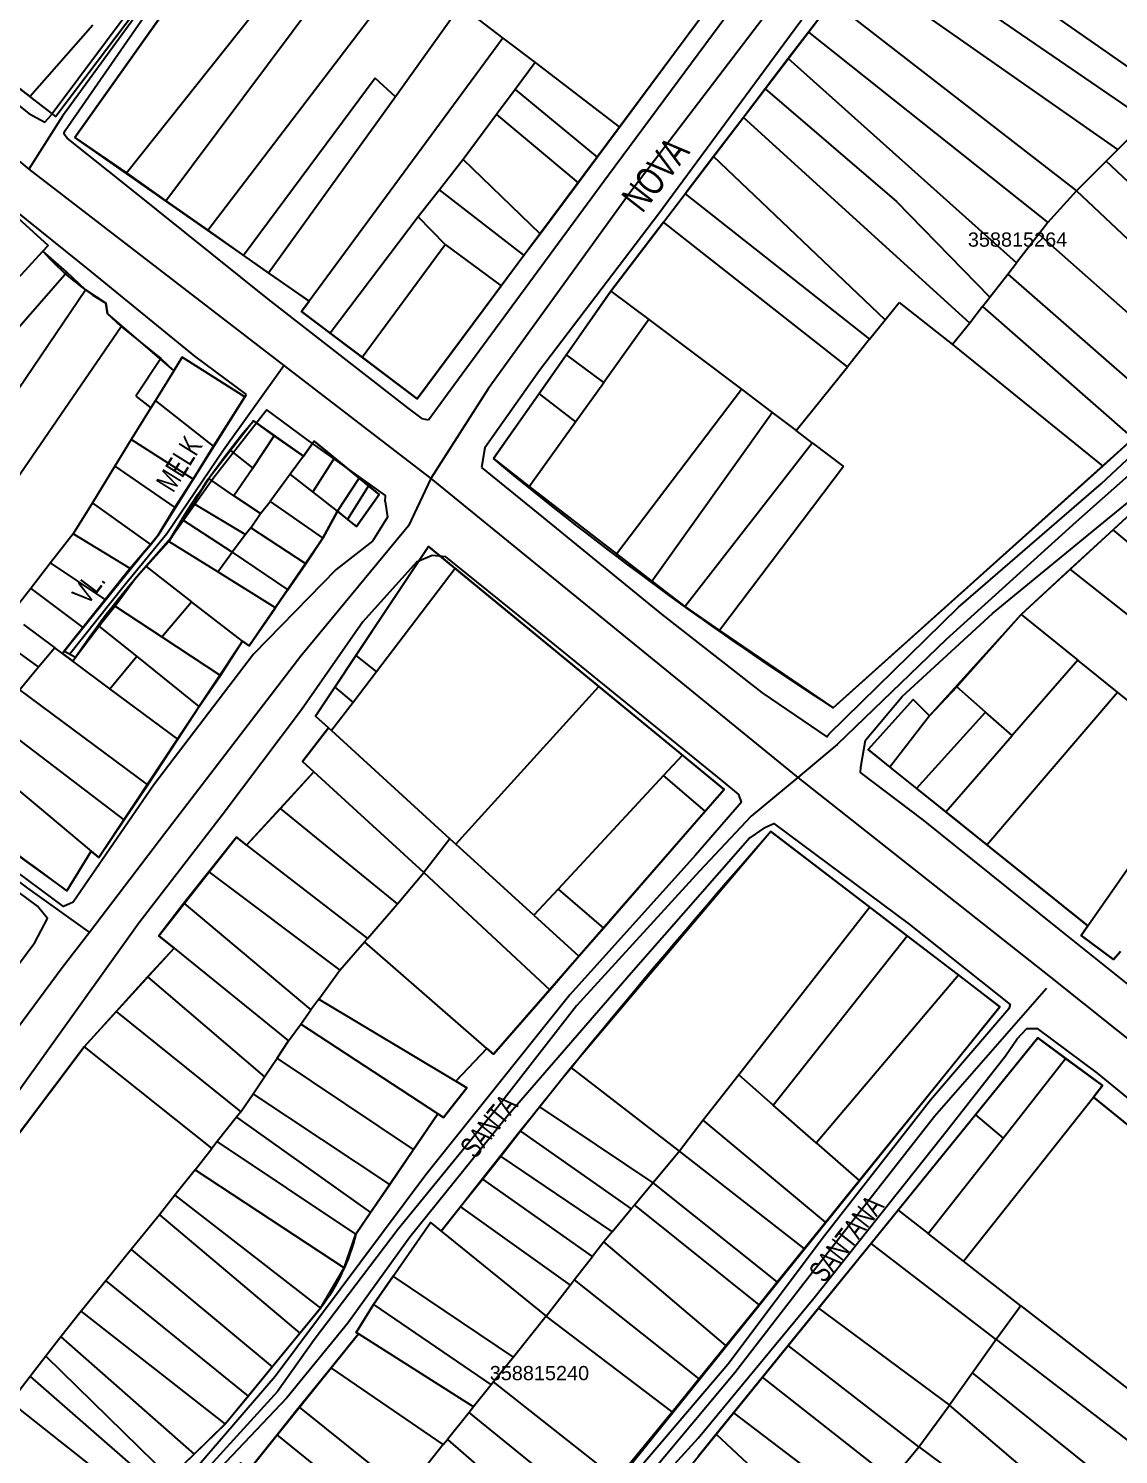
# Model space of a CAD drawing. Extents: x 201512 to 203323, y 4836571 to 4838029.
# Drawn here: x 201946.7 to 202100.1, y 4837083.2 to 4837283.9 of the extents above; entities that cross this region are included whole.
import ezdxf

# ---------------------------------------------------------------- set-up
doc = ezdxf.new("R2010")
doc.units = 0
doc.header["$LTSCALE"] = 1.5
doc.header["$MEASUREMENT"] = 0
for name, color, linetype in [('CD-MALHA-LOTES', 40, 'CONTINUOUS'), ('CD_TXT_QUADRA', 7, 'CONTINUOUS'), ('RU-QUADRAS', 6, 'CONTINUOUS'), ('SV-EIXO-RUA-N-PAV', 6, 'CONTINUOUS'), ('SV-EIXO-RUA-PAV', 20, 'CONTINUOUS'), ('SV-RUA-NAO-PAV-S-GUIA-C-GUIA', 7, 'CONTINUOUS'), ('SV-RUA-PAVIM-S-GUIA-C-GUIA', 7, 'CONTINUOUS'), ('SV-TXT-RUA-N-PAV-S-GUIA-C-GUIA', 7, 'CONTINUOUS'), ('SV-TXT-RUA-PAV-S-GUIA-C-GUIA', 7, 'CONTINUOUS')]:
    doc.layers.add(name, color=color, linetype=linetype)
doc.styles.add('3588-15-2D_TXT$0$ARIAL', font='arial.ttf')
doc.styles.add('ARIAL', font='arial.ttf')
doc.styles.add('MONOTXT', font='arial.ttf', dxfattribs={"height": 0.2})

msp = doc.modelspace()

# ---------------------------------------------------------------- linework, layer by layer
at = {"layer": 'CD-MALHA-LOTES', "linetype": 'Continuous'}
for p, q in [((202069.68, 4837300.6), (202107.42, 4837274.26)), ((201970.73, 4837298.23), (201950.52, 4837271.5)), ((201973.9, 4837297.71), (201953.21, 4837268.52)), ((201966.02, 4837259.59), (201994.24, 4837297.39)), ((202066.6, 4837296.59), (202104.07, 4837270.91)), ((201960.46, 4837263.56), (201982.28, 4837290.96)), ((201971.91, 4837255.48), (202000.26, 4837292.59)), ((202099.99, 4837266.83), (202063.42, 4837292.43)), ((202007.47, 4837287.06), (201998.35, 4837274.23)), ((202007.47, 4837287.06), (202013.44, 4837282.51)), ((202059.8, 4837287.68), (202056.47, 4837283.34)), ((202059.8, 4837287.68), (202094.17, 4837261.01)), ((201946.89, 4837274.28), (201955.73, 4837284.38)), ((202029.84, 4837269.98), (202040.58, 4837284.41)), ((202056.47, 4837283.34), (202053.62, 4837279.65)), ((202056.47, 4837283.34), (202090.16, 4837256.55)), ((202013.44, 4837282.51), (201986.18, 4837245.47)), ((202013.44, 4837282.51), (202017.97, 4837279.06)), ((201939.53, 4837279.92), (201946.89, 4837274.28)), ((202017.97, 4837279.06), (202015.18, 4837275.29)), ((202017.97, 4837279.06), (202029.84, 4837269.98)), ((202053.62, 4837279.65), (202050.36, 4837275.37)), ((202085.75, 4837250.9), (202053.62, 4837279.65)), ((201995.47, 4837276.88), (201976.95, 4837251.9)), ((201998.35, 4837274.23), (201995.47, 4837276.88)), ((202015.18, 4837275.29), (202012.55, 4837271.75)), ((202015.18, 4837275.29), (202026.72, 4837265.77)), ((202050.36, 4837275.37), (202047.31, 4837271.33)), ((202050.36, 4837275.37), (202068.87, 4837259.54)), ((201950.52, 4837271.5), (201946.89, 4837274.28)), ((201998.35, 4837274.23), (201980.47, 4837249.44)), ((202012.55, 4837271.75), (202007.87, 4837265.43)), ((202012.55, 4837271.75), (202024.04, 4837262.15)), ((202047.31, 4837271.33), (202043.08, 4837265.84)), ((202079.15, 4837242.38), (202047.31, 4837271.33)), ((202026.72, 4837265.77), (202029.84, 4837269.98)), ((202099.99, 4837266.83), (202103.1, 4837269.94)), ((201953.21, 4837268.52), (201960.46, 4837263.56)), ((202098.35, 4837265.2), (202099.99, 4837266.83)), ((202007.87, 4837265.43), (202004.53, 4837261.14)), ((202018.69, 4837254.96), (202007.87, 4837265.43)), ((202024.04, 4837262.15), (202026.72, 4837265.77)), ((202043.08, 4837265.84), (202039.1, 4837260.58)), ((202067.25, 4837242.85), (202043.08, 4837265.84)), ((202098.35, 4837265.2), (202094.17, 4837261.01)), ((202120.84, 4837244.04), (202098.35, 4837265.2)), ((201960.46, 4837263.56), (201966.02, 4837259.59)), ((202004.53, 4837261.14), (202001.53, 4837257.35)), ((202016.42, 4837251.95), (202004.53, 4837261.14)), ((202018.69, 4837254.96), (202024.04, 4837262.15)), ((202090.16, 4837256.55), (202094.17, 4837261.01)), ((202116.31, 4837240.18), (202094.17, 4837261.01)), ((201966.02, 4837259.59), (201971.91, 4837255.48)), ((202036.05, 4837256.59), (202039.1, 4837260.58)), ((202039.1, 4837260.58), (202065.06, 4837240.14)), ((202081.98, 4837246.06), (202068.87, 4837259.54)), ((201949.46, 4837253.33), (201944.75, 4837257.61)), ((202001.53, 4837257.35), (201989.13, 4837241.01)), ((202005.31, 4837253.45), (202001.53, 4837257.35)), ((202036.05, 4837256.59), (202028.66, 4837246.91)), ((202061.96, 4837236.25), (202036.05, 4837256.59)), ((201971.91, 4837255.48), (201976.95, 4837251.9)), ((202016.42, 4837251.95), (202018.69, 4837254.96)), ((202088.9, 4837254.93), (202085.75, 4837250.9)), ((202090.16, 4837256.55), (202088.9, 4837254.93)), ((202088.9, 4837254.93), (202111.19, 4837235.16)), ((201948.72, 4837252.52), (201949.46, 4837253.33)), ((201993.63, 4837237.61), (202005.31, 4837253.45)), ((202005.31, 4837253.45), (202013.23, 4837247.67)), ((201922.24, 4837223.77), (201948.72, 4837252.52)), ((201952.07, 4837249.56), (201948.72, 4837252.52)), ((201976.95, 4837251.9), (201980.47, 4837249.44)), ((202013.23, 4837247.67), (202016.42, 4837251.95)), ((202084.5, 4837249.29), (202085.75, 4837250.9)), ((201929.62, 4837223.89), (201952.07, 4837249.56)), ((201954.71, 4837247.08), (201952.07, 4837249.56)), ((201980.47, 4837249.44), (201986.18, 4837245.47)), ((202081.98, 4837246.06), (202084.5, 4837249.29)), ((202084.5, 4837249.29), (202106.28, 4837230.25)), ((201931.04, 4837212.21), (201954.71, 4837247.08)), ((201957.58, 4837245.2), (201954.71, 4837247.08)), ((202001.39, 4837231.76), (202013.23, 4837247.67)), ((202028.66, 4837246.91), (202022.38, 4837237.95)), ((202028.66, 4837246.91), (202034, 4837242.9)), ((201957.79, 4837243.71), (201957.58, 4837245.2)), ((201986.18, 4837245.47), (201985.1, 4837244.04)), ((202067.25, 4837242.85), (202069.23, 4837245.31)), ((202069.23, 4837245.31), (202076.71, 4837239.39)), ((202080.94, 4837244.73), (202079.15, 4837242.38)), ((202080.94, 4837244.73), (202081.98, 4837246.06)), ((202080.94, 4837244.73), (202102.14, 4837226.18)), ((201959.74, 4837241.95), (201957.79, 4837243.71)), ((201985.1, 4837244.04), (201989.13, 4837241.01)), ((202034, 4837242.9), (202027.66, 4837234.06)), ((202034, 4837242.9), (202047.02, 4837233.09)), ((202065.06, 4837240.14), (202067.25, 4837242.85)), ((201935.3, 4837206.35), (201959.74, 4837241.95)), ((201959.74, 4837241.95), (201965.31, 4837237.43)), ((201989.13, 4837241.01), (201993.63, 4837237.61)), ((202079.15, 4837242.38), (202076.71, 4837239.39)), ((202065.06, 4837240.14), (202061.96, 4837236.25)), ((202076.71, 4837239.39), (202097.88, 4837222.29)), ((201965.31, 4837237.43), (201961.79, 4837232.12)), ((201967.13, 4837235.71), (201965.31, 4837237.43)), ((201968.29, 4837237.6), (201967.13, 4837235.71)), ((201977.15, 4837232.03), (201968.29, 4837237.6)), ((201993.63, 4837237.61), (202001.39, 4837231.76)), ((202022.38, 4837237.95), (202018.54, 4837232.47)), ((202027.66, 4837234.06), (202022.38, 4837237.95)), ((201967.13, 4837235.71), (201964.55, 4837231.52)), ((202054.71, 4837227.28), (202061.96, 4837236.25)), ((202023.67, 4837228.49), (202027.66, 4837234.06)), ((202029.43, 4837209.95), (202047.02, 4837233.09)), ((202047.02, 4837233.09), (202051.36, 4837229.81)), ((201961.79, 4837232.12), (201963.9, 4837230.46)), ((201964.55, 4837231.52), (201963.9, 4837230.46)), ((201972.7, 4837225.1), (201964.55, 4837231.52)), ((201972.7, 4837225.1), (201977.15, 4837232.03)), ((202018.54, 4837232.47), (202012.13, 4837223.33)), ((202018.54, 4837232.47), (202023.67, 4837228.49)), ((201963.9, 4837230.46), (201961.15, 4837226.01)), ((201978.33, 4837228.67), (201975.09, 4837224.47)), ((201981.27, 4837226.53), (201978.33, 4837228.67)), ((202017.17, 4837219.43), (202023.67, 4837228.49)), ((202034.42, 4837206.08), (202051.36, 4837229.81)), ((202051.36, 4837229.81), (202054.71, 4837227.28)), ((201978.26, 4837222.01), (201981.27, 4837226.53)), ((201985.38, 4837223.69), (201981.27, 4837226.53)), ((202056.98, 4837225.58), (202054.71, 4837227.28)), ((201961.15, 4837226.01), (201958.85, 4837222.27)), ((201969.88, 4837220.46), (201961.15, 4837226.01)), ((201969.88, 4837220.46), (201972.7, 4837225.1)), ((201986.89, 4837225.77), (201985.38, 4837223.69)), ((201989.74, 4837223.43), (201986.89, 4837225.77)), ((202039.05, 4837202.52), (202056.98, 4837225.58)), ((202056.98, 4837225.58), (202061.41, 4837222.24)), ((202097.88, 4837222.29), (202102.14, 4837226.18)), ((201975.09, 4837224.47), (201972.07, 4837220.55)), ((201975.09, 4837224.47), (201978.26, 4837222.01)), ((201985.38, 4837223.69), (201983.51, 4837221.17)), ((201989.74, 4837223.43), (201986.69, 4837218.64)), ((201993.2, 4837220.59), (201989.74, 4837223.43)), ((202012.13, 4837223.33), (202017.17, 4837219.43)), ((201958.85, 4837222.27), (201955.68, 4837217.13)), ((201958.85, 4837222.27), (201967.3, 4837216.44)), ((201967.3, 4837216.44), (201969.88, 4837220.46)), ((201972.07, 4837220.55), (201969.86, 4837217.07)), ((201975.6, 4837218.11), (201972.07, 4837220.55)), ((201978.26, 4837222.01), (201975.6, 4837218.11)), ((201983.51, 4837221.17), (201980.68, 4837217.29)), ((201986.69, 4837218.64), (201983.51, 4837221.17)), ((201990.15, 4837215.93), (201993.2, 4837220.59)), ((201994.54, 4837219.5), (201993.2, 4837220.59)), ((202061.41, 4837222.24), (202043.95, 4837199.16)), ((202059.93, 4837188.27), (202097.88, 4837222.29)), ((201990.15, 4837215.93), (201986.69, 4837218.64)), ((201994.54, 4837219.5), (201991.56, 4837214.79)), ((201996.04, 4837218.29), (201994.54, 4837219.5)), ((202017.17, 4837219.43), (202029.43, 4837209.95)), ((201955.68, 4837217.13), (201952.99, 4837212.77)), ((201963.88, 4837211.27), (201955.68, 4837217.13)), ((201969.86, 4837217.07), (201968.37, 4837214.72)), ((201969.86, 4837217.07), (201977.24, 4837212.65)), ((201979.35, 4837215.6), (201975.6, 4837218.11)), ((201979.35, 4837215.6), (201980.68, 4837217.29)), ((201980.68, 4837217.29), (201988.1, 4837212.14)), ((201992.85, 4837213.77), (201996.04, 4837218.29)), ((202104.25, 4837217.88), (202099.34, 4837213.33)), ((201964.92, 4837212.57), (201967.3, 4837216.44)), ((201968.37, 4837214.72), (201966.42, 4837211.65)), ((201975.35, 4837210.15), (201968.37, 4837214.72)), ((201977.98, 4837213.61), (201979.35, 4837215.6)), ((201988.1, 4837212.14), (201990.15, 4837215.93)), ((201990.15, 4837215.93), (201991.56, 4837214.79)), ((201991.56, 4837214.79), (201992.85, 4837213.77)), ((201952.99, 4837212.77), (201949.8, 4837208.65)), ((201960.99, 4837207.85), (201952.99, 4837212.77)), ((201963.88, 4837211.27), (201964.92, 4837212.57)), ((201977.24, 4837212.65), (201975.35, 4837210.15)), ((201977.98, 4837213.61), (201977.24, 4837212.65)), ((201985.72, 4837208.52), (201977.98, 4837213.61)), ((202099.34, 4837213.33), (202093.31, 4837207.78)), ((202129.94, 4837187.64), (202099.34, 4837213.33)), ((201960.99, 4837207.85), (201963.88, 4837211.27)), ((201966.42, 4837211.65), (201963.26, 4837208.14)), ((201973.31, 4837207.39), (201966.42, 4837211.65)), ((201985.72, 4837208.52), (201988.1, 4837212.14)), ((202002.97, 4837210.98), (201992.76, 4837195.62)), ((202006.74, 4837207.86), (202002.97, 4837210.98)), ((201949.8, 4837208.65), (201947.03, 4837205.06)), ((201957.49, 4837203.53), (201949.8, 4837208.65)), ((201973.31, 4837207.39), (201975.35, 4837210.15)), ((201975.35, 4837210.15), (201983.19, 4837204.88)), ((201983.19, 4837204.88), (201985.72, 4837208.52)), ((202029.43, 4837209.95), (202034.42, 4837206.08)), ((201957.49, 4837203.53), (201960.64, 4837207.56)), ((201961.86, 4837206.64), (201958.89, 4837202.58)), ((201960.64, 4837207.56), (201960.99, 4837207.85)), ((201963.26, 4837208.14), (201961.86, 4837206.64)), ((201963.26, 4837208.14), (201969.64, 4837203.2)), ((201981.45, 4837202.36), (201973.31, 4837207.39)), ((202006.74, 4837207.86), (201995.64, 4837193.31)), ((202026.95, 4837191.28), (202006.74, 4837207.86)), ((202093.31, 4837207.78), (202086.4, 4837201.4)), ((202126.22, 4837181.63), (202093.31, 4837207.78)), ((201947.03, 4837205.06), (201944.17, 4837201.38)), ((201947.03, 4837205.06), (201954.34, 4837199.58)), ((201983.19, 4837204.88), (201981.45, 4837202.36)), ((202034.42, 4837206.08), (202039.05, 4837202.52)), ((201954.34, 4837199.58), (201957.49, 4837203.53)), ((201958.89, 4837202.58), (201956.64, 4837199.76)), ((201958.89, 4837202.58), (201965.47, 4837198.24)), ((201965.47, 4837198.24), (201969.64, 4837203.2)), ((201976.81, 4837197.65), (201969.64, 4837203.2)), ((202039.05, 4837202.52), (202043.95, 4837199.16)), ((201977.75, 4837196.99), (201981.45, 4837202.36)), ((202086.4, 4837201.4), (202077.33, 4837191.2)), ((202086.4, 4837201.4), (202094.36, 4837194.98)), ((201945.98, 4837200.01), (201950.39, 4837196.73)), ((201951.48, 4837195.92), (201954.34, 4837199.58)), ((201956.64, 4837199.76), (201952.93, 4837194.84)), ((201961.91, 4837195.53), (201956.64, 4837199.76)), ((202043.95, 4837199.16), (202059.93, 4837188.27)), ((201943.78, 4837197.15), (201948.09, 4837194)), ((201950.39, 4837196.73), (201948.09, 4837194)), ((201951.48, 4837195.92), (201950.39, 4837196.73)), ((201965.47, 4837198.24), (201973.7, 4837192.82)), ((201973.7, 4837192.82), (201976.81, 4837197.65)), ((201976.81, 4837197.65), (201977.75, 4837196.99)), ((201952.93, 4837194.84), (201951.48, 4837195.92)), ((201958.15, 4837190.96), (201952.93, 4837194.84)), ((201958.15, 4837190.96), (201961.91, 4837195.53)), ((201970.71, 4837188.47), (201961.91, 4837195.53)), ((201992.76, 4837195.62), (201989.78, 4837191.15)), ((201992.76, 4837195.62), (201995.64, 4837193.31)), ((202094.36, 4837194.98), (202085.14, 4837184.39)), ((202099.96, 4837190.47), (202094.36, 4837194.98)), ((201948.09, 4837194), (201945.45, 4837190.82)), ((201970.71, 4837188.47), (201973.7, 4837192.82)), ((201995.64, 4837193.31), (201992.38, 4837189.03)), ((201963.49, 4837177.43), (201945.45, 4837190.82)), ((201967.72, 4837183.85), (201958.15, 4837190.96)), ((201989.78, 4837191.15), (201987.09, 4837187.1)), ((201989.78, 4837191.15), (201992.38, 4837189.03)), ((202006.83, 4837169.09), (202026.95, 4837191.28)), ((202038.71, 4837181.61), (202026.95, 4837191.28)), ((202077.33, 4837191.2), (202073.5, 4837187.16)), ((202081.38, 4837187.67), (202077.33, 4837191.2)), ((202081.58, 4837168.97), (202099.96, 4837190.47)), ((202107.87, 4837184.09), (202099.96, 4837190.47)), ((201967.72, 4837183.85), (201970.71, 4837188.47)), ((201992.38, 4837189.03), (201989.33, 4837185.06)), ((202071.18, 4837189.44), (202064.85, 4837182.39)), ((202073.5, 4837187.16), (202071.18, 4837189.44)), ((201960.17, 4837172.49), (201941.82, 4837186.45)), ((201987.09, 4837187.1), (201988.92, 4837185.43)), ((202073.5, 4837187.16), (202067.93, 4837179.92)), ((202071.67, 4837176.92), (202081.38, 4837187.67)), ((202085.14, 4837184.39), (202081.38, 4837187.67)), ((201988.92, 4837185.43), (201985.23, 4837180.73)), ((201988.92, 4837185.43), (201989.33, 4837185.06)), ((201989.33, 4837185.06), (202005.99, 4837169.84)), ((202075.77, 4837173.63), (202085.14, 4837184.39)), ((201938.44, 4837182.37), (201955.5, 4837168.1)), ((201963.49, 4837177.43), (201967.72, 4837183.85)), ((202064.85, 4837182.39), (202067.93, 4837179.92)), ((202095.79, 4837157.58), (202113.71, 4837183.34)), ((201985.23, 4837180.73), (201986.84, 4837179.26)), ((202036.06, 4837178.76), (202038.71, 4837181.61)), ((202044.61, 4837176.76), (202038.71, 4837181.61)), ((201986.84, 4837179.26), (201982.13, 4837174.1)), ((202002.31, 4837165.07), (201986.84, 4837179.26)), ((202036.06, 4837178.76), (202021.21, 4837162.75)), ((202041.94, 4837173.71), (202036.06, 4837178.76)), ((202067.93, 4837179.92), (202071.67, 4837176.92)), ((201960.17, 4837172.49), (201963.49, 4837177.43)), ((202041.94, 4837173.71), (202044.61, 4837176.76)), ((202071.67, 4837176.92), (202075.77, 4837173.63)), ((201933.23, 4837176.09), (201952.08, 4837162.51)), ((201956.58, 4837167.19), (201960.17, 4837172.49)), ((201982.13, 4837174.1), (201977.38, 4837168.96)), ((201998.64, 4837160.7), (201982.13, 4837174.1)), ((202027.6, 4837157.27), (202041.94, 4837173.71)), ((202075.77, 4837173.63), (202081.58, 4837168.97)), ((202051.15, 4837170.87), (202023.07, 4837137.67)), ((202065.09, 4837160.21), (202051.15, 4837170.87)), ((201975.94, 4837170.07), (201972.06, 4837165.17)), ((201977.38, 4837168.96), (201975.94, 4837170.07)), ((201977.38, 4837168.96), (201994.39, 4837155.8)), ((202005.99, 4837169.84), (202002.31, 4837165.07)), ((202005.99, 4837169.84), (202006.83, 4837169.09)), ((202017.8, 4837159.08), (202006.83, 4837169.09)), ((202081.58, 4837168.97), (202095.79, 4837157.58)), ((201952.08, 4837162.51), (201955.5, 4837168.1)), ((201955.5, 4837168.1), (201956.58, 4837167.19)), ((201972.06, 4837165.17), (201968.53, 4837160.79)), ((201972.06, 4837165.17), (201990.52, 4837151.34)), ((201998.64, 4837160.7), (202002.31, 4837165.07)), ((202002.31, 4837165.07), (202020.04, 4837148.58)), ((202021.21, 4837162.75), (202017.8, 4837159.08)), ((202021.21, 4837162.75), (202027.6, 4837157.27)), ((201968.53, 4837160.79), (201965.03, 4837156.17)), ((201968.53, 4837160.79), (201986.4, 4837145.75)), ((201994.39, 4837155.8), (201998.64, 4837160.7)), ((202017.8, 4837159.08), (202024.13, 4837153.3)), ((202065.09, 4837160.21), (202046.64, 4837136.64)), ((202070.36, 4837156.18), (202065.09, 4837160.21)), ((202024.13, 4837153.3), (202027.6, 4837157.27)), ((202095.79, 4837157.58), (202094.85, 4837156.21)), ((201967.18, 4837154.46), (201963.43, 4837150.41)), ((201965.03, 4837156.17), (201967.18, 4837154.46)), ((201967.18, 4837154.46), (201983.29, 4837141.42)), ((201990.52, 4837151.34), (201993.97, 4837155.32)), ((201993.97, 4837155.32), (201994.39, 4837155.8)), ((202011.19, 4837140.34), (201993.97, 4837155.32)), ((202051.51, 4837132.34), (202070.36, 4837156.18)), ((202077.57, 4837150.67), (202070.36, 4837156.18)), ((202094.85, 4837156.21), (202099.41, 4837152.86)), ((202020.04, 4837148.58), (202024.13, 4837153.3)), ((202099.41, 4837152.86), (202100.38, 4837153.97)), ((201963.43, 4837150.41), (201959, 4837145.53)), ((201963.43, 4837150.41), (201979.91, 4837136.34)), ((201987.53, 4837147.29), (201990.52, 4837151.34)), ((202057.53, 4837127.05), (202077.57, 4837150.67)), ((202083.38, 4837146.21), (202077.57, 4837150.67)), ((202012.12, 4837139.53), (202020.04, 4837148.58)), ((201987.53, 4837147.29), (201986.4, 4837145.75)), ((201987.53, 4837147.29), (202006.81, 4837135.71)), ((201959, 4837145.53), (201954.51, 4837140.56)), ((201959, 4837145.53), (201976.59, 4837131.43)), ((201985, 4837143.77), (201986.4, 4837145.75)), ((202063.58, 4837121.73), (202083.38, 4837146.21)), ((201983.29, 4837141.42), (201985, 4837143.77)), ((202004.29, 4837131.12), (201985, 4837143.77)), ((201954.51, 4837140.56), (201918.1, 4837092.23)), ((201954.51, 4837140.56), (201972.49, 4837126.25)), ((201981.68, 4837138.98), (201983.29, 4837141.42)), ((202006.81, 4837135.71), (202011.19, 4837140.34)), ((202011.19, 4837140.34), (202012.12, 4837139.53)), ((202088.73, 4837141.81), (202079.95, 4837130.98)), ((202092.65, 4837138.92), (202088.73, 4837141.81)), ((201979.91, 4837136.34), (201981.68, 4837138.98)), ((202000.86, 4837126.09), (201981.68, 4837138.98)), ((202083.84, 4837127.71), (202092.65, 4837138.92)), ((202097.85, 4837135.1), (202092.65, 4837138.92)), ((201978.29, 4837133.95), (201979.91, 4837136.34)), ((202023.07, 4837137.67), (202018.67, 4837132.12)), ((202038.3, 4837125.89), (202023.07, 4837137.67)), ((202046.64, 4837136.64), (202041.63, 4837130.22)), ((202051.51, 4837132.34), (202046.64, 4837136.64)), ((202005.09, 4837130.61), (202008.39, 4837134.79)), ((202008.39, 4837134.79), (202006.81, 4837135.71)), ((202096.56, 4837133.48), (202097.85, 4837135.1)), ((201976.59, 4837131.43), (201978.29, 4837133.95)), ((201997.52, 4837121.2), (201978.29, 4837133.95)), ((202057.53, 4837127.05), (202051.51, 4837132.34)), ((202078.27, 4837110.42), (202096.56, 4837133.48)), ((202123.37, 4837111.74), (202096.56, 4837133.48)), ((201975.97, 4837130.68), (201973.25, 4837127.22)), ((201976.59, 4837131.43), (201975.97, 4837130.68)), ((201975.97, 4837130.68), (201994.84, 4837117.26)), ((202000.86, 4837126.09), (202004.29, 4837131.12)), ((202004.29, 4837131.12), (202005.09, 4837130.61)), ((202018.67, 4837132.12), (202015.94, 4837128.67)), ((202034.58, 4837121.43), (202018.67, 4837132.12)), ((202041.63, 4837130.22), (202038.3, 4837125.89)), ((202058.85, 4837115.87), (202041.63, 4837130.22)), ((202079.95, 4837130.98), (202069.06, 4837117.58)), ((202079.95, 4837130.98), (202083.84, 4837127.71)), ((202015.94, 4837128.67), (202013.14, 4837125.15)), ((202015.94, 4837128.67), (202031.52, 4837117.75)), ((201970.13, 4837123.27), (201972.49, 4837126.25)), ((201973.25, 4837127.22), (201972.49, 4837126.25)), ((201992.74, 4837114.19), (201973.25, 4837127.22)), ((202057.53, 4837127.05), (202063.58, 4837121.73)), ((202073.29, 4837114.29), (202083.84, 4837127.71)), ((201997.52, 4837121.2), (202000.86, 4837126.09)), ((202013.14, 4837125.15), (202010.61, 4837121.95)), ((202013.14, 4837125.15), (202028.85, 4837114.54)), ((202038.3, 4837125.89), (202034.58, 4837121.43)), ((202055.87, 4837112.2), (202038.3, 4837125.89)), ((201970.13, 4837123.27), (201967.29, 4837119.69)), ((201970.13, 4837123.27), (201991.13, 4837109.46)), ((201994.84, 4837117.26), (201997.52, 4837121.2)), ((202010.61, 4837121.95), (202007.5, 4837118.03)), ((202026.04, 4837111.06), (202010.61, 4837121.95)), ((202034.58, 4837121.43), (202031.97, 4837118.29)), ((202052.07, 4837107.5), (202034.58, 4837121.43)), ((202058.85, 4837115.87), (202063.58, 4837121.73)), ((201967.29, 4837119.69), (201965.11, 4837116.94)), ((201967.29, 4837119.69), (201987.8, 4837103.79)), ((202031.52, 4837117.75), (202031.97, 4837118.29)), ((202031.97, 4837118.29), (202049.46, 4837104.27)), ((201965.11, 4837116.94), (201961.13, 4837112.02)), ((201965.11, 4837116.94), (201984.86, 4837100.25)), ((201992.74, 4837114.19), (201994.84, 4837117.26)), ((202007.5, 4837118.03), (202004.78, 4837114.6)), ((202007.5, 4837118.03), (202022.91, 4837107.02)), ((202028.85, 4837114.54), (202031.52, 4837117.75)), ((202069.06, 4837117.58), (202065.28, 4837112.9)), ((202069.06, 4837117.58), (202073.29, 4837114.29)), ((201991.13, 4837109.46), (201992.74, 4837114.19)), ((201998.01, 4837108.3), (202003.26, 4837115.86)), ((202003.26, 4837115.86), (202004.78, 4837114.6)), ((202004.78, 4837114.6), (202019.52, 4837102.65)), ((202028.85, 4837114.54), (202027.65, 4837113.1)), ((202055.87, 4837112.2), (202058.85, 4837115.87)), ((202078.27, 4837110.42), (202073.29, 4837114.29)), ((202027.65, 4837113.1), (202026.04, 4837111.06)), ((202044.82, 4837098.54), (202027.65, 4837113.1)), ((202052.07, 4837107.5), (202055.87, 4837112.2)), ((202065.28, 4837112.9), (202057.85, 4837103.77)), ((202082.88, 4837099.37), (202065.28, 4837112.9)), ((201961.13, 4837112.02), (201957.58, 4837107.65)), ((201961.13, 4837112.02), (201980.97, 4837095.51)), ((202023.48, 4837107.76), (202026.04, 4837111.06)), ((202086.36, 4837104.13), (202078.27, 4837110.42)), ((201987.8, 4837103.79), (201991.13, 4837109.46)), ((201998.01, 4837108.3), (201995.23, 4837104.31)), ((202014.92, 4837096.87), (201998.01, 4837108.3)), ((201957.58, 4837107.65), (201954.11, 4837103.36)), ((201957.58, 4837107.65), (201977.6, 4837091.41)), ((202019.52, 4837102.65), (202022.91, 4837107.02)), ((202022.91, 4837107.02), (202023.48, 4837107.76)), ((202023.48, 4837107.76), (202041.02, 4837093.84)), ((202049.46, 4837104.27), (202052.07, 4837107.5)), ((201995.23, 4837104.31), (201992.79, 4837100.37)), ((201995.23, 4837104.31), (202011.79, 4837092.98)), ((202044.82, 4837098.54), (202049.46, 4837104.27)), ((202086.36, 4837104.13), (202082.88, 4837099.37)), ((202086.36, 4837104.13), (202106.74, 4837088.29)), ((201954.11, 4837103.36), (201951.21, 4837099.75)), ((201974.38, 4837087.49), (201954.11, 4837103.36)), ((201984.86, 4837100.25), (201987.8, 4837103.79)), ((202019.52, 4837102.65), (202014.92, 4837096.87)), ((202037.26, 4837089.19), (202019.52, 4837102.65)), ((202057.85, 4837103.77), (202053.59, 4837098.53)), ((202057.85, 4837103.77), (202076.29, 4837090.14)), ((201980.97, 4837095.51), (201984.86, 4837100.25)), ((201993.11, 4837100.16), (201989.29, 4837095.38)), ((201992.79, 4837100.37), (201993.11, 4837100.16)), ((202009.3, 4837089.88), (201993.11, 4837100.16)), ((201951.21, 4837099.75), (201949.14, 4837097.05)), ((201951.21, 4837099.75), (201970.02, 4837083.26)), ((202041.02, 4837093.84), (202044.82, 4837098.54)), ((202053.59, 4837098.53), (202050, 4837094.08)), ((202071.97, 4837084.26), (202053.59, 4837098.53)), ((202082.88, 4837099.37), (202079.53, 4837094.69)), ((202082.88, 4837099.37), (202103.41, 4837083.61)), ((201949.14, 4837097.05), (201946.92, 4837094.16)), ((201949.14, 4837097.05), (201966.56, 4837079.96)), ((202014.92, 4837096.87), (202012.14, 4837093.42)), ((201946.92, 4837094.16), (201944.14, 4837090.54)), ((201946.92, 4837094.16), (201964.97, 4837078.43)), ((201977.6, 4837091.41), (201980.97, 4837095.51)), ((201989.29, 4837095.38), (201984.8, 4837089.83)), ((202005.06, 4837084.58), (201989.29, 4837095.38)), ((202050, 4837094.08), (202045.92, 4837089.04)), ((202068.25, 4837079.7), (202050, 4837094.08)), ((202079.53, 4837094.69), (202076.29, 4837090.14)), ((202099.77, 4837078.47), (202079.53, 4837094.69)), ((202011.79, 4837092.98), (202009.3, 4837089.88)), ((202012.14, 4837093.42), (202011.79, 4837092.98)), ((202029.5, 4837079.73), (202012.14, 4837093.42)), ((202037.26, 4837089.19), (202041.02, 4837093.84)), ((201944.14, 4837090.54), (201962.55, 4837076.03)), ((201974.38, 4837087.49), (201977.6, 4837091.41)), ((202071.97, 4837084.26), (202076.29, 4837090.14)), ((202096.12, 4837073.27), (202076.29, 4837090.14)), ((201984.8, 4837089.83), (201981.7, 4837085.97)), ((201984.8, 4837089.83), (201999.73, 4837077.87)), ((202008.69, 4837089.11), (202005.64, 4837085.31)), ((202009.3, 4837089.88), (202008.69, 4837089.11)), ((202026.04, 4837075.06), (202008.69, 4837089.11)), ((202029.5, 4837079.73), (202037.26, 4837089.19)), ((202045.92, 4837089.04), (202043.49, 4837086.05)), ((202045.92, 4837089.04), (202064.43, 4837075)), ((201970.02, 4837083.26), (201974.38, 4837087.49)), ((202043.49, 4837086.05), (202040.95, 4837082.92)), ((202043.49, 4837086.05), (202059.95, 4837070.7)), ((201981.7, 4837085.97), (201977.74, 4837081.03)), ((201996.61, 4837073.92), (201981.7, 4837085.97)), ((202005.06, 4837084.58), (202002.76, 4837081.71)), ((202005.06, 4837084.58), (202005.64, 4837085.31)), ((202005.64, 4837085.31), (202022.51, 4837070.63)), ((202068.25, 4837079.7), (202071.97, 4837084.26)), ((202071.97, 4837084.26), (202092.92, 4837068.83)), ((201966.56, 4837079.96), (201970.02, 4837083.26))]:
    msp.add_line(p, q, dxfattribs=at)
at = {"layer": 'RU-QUADRAS', "color": 6, "linetype": 'Continuous'}
for points in [[(201945.67, 4837391.01), (201947.9, 4837389.41), (201976.45, 4837423.55), (202014.62, 4837394.78), (202013.39, 4837393.11), (202030.54, 4837381.23), (202007.27, 4837351.52), (202005.89, 4837352.52), (201993.39, 4837335.19), (201987.51, 4837324.42), (201986.59, 4837325.06), (201968.98, 4837299.47), (201970.73, 4837298.23), (201950.52, 4837271.5), (201939.53, 4837279.92, 0.0133041223), (201968.85, 4837318.19), (201967.85, 4837319), (201938.41, 4837280.78)], [(201944.75, 4837257.61), (201949.46, 4837253.33), (201948.72, 4837252.52, 0.0788616572), (201957.58, 4837245.2), (201957.79, 4837243.71), (201967.13, 4837235.71), (201968.29, 4837237.6), (201977.15, 4837232.03), (201964.92, 4837212.57), (201951.48, 4837195.92), (201952.94, 4837194.83, -0.0457976567), (201966.42, 4837211.65, -0.0455956193), (201978.33, 4837228.67), (201985.38, 4837223.69), (201986.89, 4837225.77), (201996.04, 4837218.29), (201992.85, 4837213.77), (201990.15, 4837215.93), (201988.1, 4837212.14), (201977.75, 4837196.99), (201976.79, 4837197.67), (201956.58, 4837167.19), (201955.5, 4837168.1), (201952.08, 4837162.51, 0.0161015672), (201915.9, 4837187.81)], [(201909.13, 4837080.29), (201954.51, 4837140.56), (201967.18, 4837154.46), (201965.03, 4837156.17), (201975.94, 4837170.07), (201977.38, 4837168.96), (201986.84, 4837179.26), (201985.23, 4837180.73), (201988.92, 4837185.43), (201987.09, 4837187.1), (202002.97, 4837210.98), (202044.61, 4837176.76), (202012.12, 4837139.53), (202011.19, 4837140.34), (202006.81, 4837135.71), (202008.39, 4837134.79), (202005.09, 4837130.61), (202004.29, 4837131.12), (201992.74, 4837114.19, -0.1018250058), (201987.8, 4837103.79), (201974.39, 4837087.49), (201962.55, 4837076.03, -0.0525414679), (201948.65, 4837057.41), (201937.66, 4837041.57)], [(201940.13, 4837035.83), (201976.5, 4837082.03), (201977.74, 4837081.03), (201993.12, 4837100.16), (201992.79, 4837100.37), (201995.23, 4837104.31), (202003.26, 4837115.86), (202004.78, 4837114.6, -0.0158527449), (202051.15, 4837170.87), (202083.38, 4837146.21), (201991.53, 4837032.17), (201975.47, 4837011.71), (201972.94, 4837007.81), (201970.55, 4837004.99), (201969.17, 4837005.38), (201964.53, 4836991.21), (201953.01, 4836971.98), (201940.28, 4836971.91)]]:
    msp.add_lwpolyline(points, format="xyb", dxfattribs=at)
for points in [[(201953.21, 4837268.52), (201981.09, 4837307.8), (201982.33, 4837306.82), (201985.16, 4837310.88), (201998.4, 4837330.52), (201996.91, 4837331.53, -0.0246909281), (202035.89, 4837381.15), (202084.26, 4837344.37), (202062.63, 4837314.03), (202001.39, 4837231.76), (201985.1, 4837244.04), (201986.19, 4837245.48)], [(202012.13, 4837223.33), (202028.66, 4837246.91), (202073.11, 4837305.2), (202088.83, 4837329.11), (202091.57, 4837327.17), (202097.04, 4837335.53), (202115.06, 4837321.83), (202114.18, 4837320.61), (202123.39, 4837313.92), (202135.01, 4837307.5), (202168.08, 4837285.59), (202158.29, 4837274.3, 0.0163625891), (202116.31, 4837240.18), (202102.14, 4837226.18), (202059.93, 4837188.27, -0.0296158002)]]:
    msp.add_lwpolyline(points, format="xyb", close=True, dxfattribs=at)
for points in [[(202100.37, 4837153.98), (202099.41, 4837152.86), (202094.85, 4837156.21), (202095.79, 4837157.58), (202064.85, 4837182.39), (202071.18, 4837189.44), (202073.5, 4837187.16), (202086.4, 4837201.4), (202104.25, 4837217.88)], [(202033.72, 4837074.01), (202088.73, 4837141.81), (202097.85, 4837135.1), (202096.56, 4837133.48), (202123.37, 4837111.74), (202086.09, 4837059.21)]]:
    msp.add_lwpolyline(points, dxfattribs=at)
at = {"layer": 'SV-EIXO-RUA-N-PAV'}
for points in [[(202154.740136, 4837520.865631), (202147.124892, 4837513.01241), (202133.203273, 4837497.781921), (202125.647523, 4837489.869206), (202119.579125, 4837483.562832), (202111.130964, 4837474.757706), (202104.229648, 4837467.380438), (202099.113156, 4837463.096863), (202091.497912, 4837456.314536), (202085.429514, 4837448.996762), (202076.981352, 4837438.882765), (202068.949649, 4837429.185228), (202063.000239, 4837421.569983), (202053.124219, 4837408.481282), (202045.033022, 4837396.701451), (202038.845636, 4837387.896324), (202034.090603, 4837382.91327), (202016.178339, 4837360.858795), (201997.370461, 4837336.005528), (201970.725968, 4837297.941966), (201951.470283, 4837271.521376), (201946.729346, 4837264.046043)], [(202197.963025, 4837489.583051), (202147.886855, 4837419.84436), (202100.034764, 4837355.601272), (202095.945787, 4837347.336589), (202090.610436, 4837340.222788), (202071.225329, 4837313.72388), (202058.331565, 4837296.206146), (202031.299121, 4837260.726064), (202011.380479, 4837233.160086), (202003.312023, 4837220.551319), (202000.159254, 4837213.873366), (201985.004253, 4837195.512499), (201965.859864, 4837170.55912), (201955.273192, 4837156.65114), (201951.432929, 4837151.669177), (201931.282672, 4837124.531324)], [(202176.438832, 4837289.191617), (202167.741652, 4837279.914624), (202154.116069, 4837266.868854), (202137.881333, 4837253.243272), (202121.936503, 4837239.327784), (202106.861391, 4837225.702202), (202094.105527, 4837214.395867), (202075.841448, 4837197.871225), (202060.47643, 4837183.086019), (202054.968216, 4837178.447523), (202048.395718, 4837173.035247), (202041.131929, 4837165.302826), (202023.792561, 4837146.323248), (202012.311088, 4837131.561353), (201998.720772, 4837114.924933), (201986.887826, 4837099.342934), (201981.732878, 4837092.079144), (201967.908247, 4837076.848619), (201953.146353, 4837059.040619), (201942.367827, 4837044.981672)], [(201820.12566, 4837236.241502), (201833.548004, 4837230.958528), (201844.740946, 4837225.809775), (201859.963348, 4837218.198574), (201875.857326, 4837209.691938), (201885.707115, 4837203.647749), (201889.736575, 4837201.856878), (201894.885328, 4837199.170572), (201908.316859, 4837189.992359), (201922.867684, 4837180.14257), (201938.090086, 4837169.173486), (201946.554757, 4837162.878594), (201955.273192, 4837156.65114)], [(201952.458497, 4837195.804959), (201960.158795, 4837205.494399), (201966.133362, 4837212.780457), (201974.148026, 4837224.583872), (201982.619901, 4837236.457214)]]:
    msp.add_lwpolyline(points, dxfattribs=at)
at = {"layer": 'SV-EIXO-RUA-PAV'}
for p, q in [((201939.801414, 4837269.795052), (201946.729346, 4837264.046043)), ((201946.729346, 4837264.046043), (201982.619901, 4837236.457214)), ((201982.619901, 4837236.457214), (202003.312023, 4837220.551319)), ((202003.312023, 4837220.551319), (202054.968216, 4837178.447523)), ((202054.968216, 4837178.447523), (202090.524054, 4837150.367494)), ((202090.524054, 4837150.367494), (202136.245531, 4837113.798405))]:
    msp.add_line(p, q, dxfattribs=at)
msp.add_lwpolyline([(202089.948355, 4837148.751239), (202074.20936, 4837130.763816), (202055.813131, 4837107.257524), (202046.104011, 4837094.686767), (202032.40904, 4837078.334564), (202018.71407, 4837060.551543), (202004.814697, 4837042.768522), (201994.185765, 4837028.86915), (201980.8996, 4837011.597135), (201972.723499, 4837001.377008), (201966.795825, 4836991.974491), (201964.799517, 4836988.801491)], dxfattribs=at)
at = {"layer": 'SV-RUA-NAO-PAV-S-GUIA-C-GUIA'}
for points in [[(202031.993652, 4837382.311096), (202019.652274, 4837366.95858), (202005.924315, 4837349.278793), (201991.221457, 4837330.01494), (201976.795788, 4837309.298264), (201968.905245, 4837297.176596), (201949.854456, 4837271.683054)], [(201951.820302, 4837269.505746), (201966.24754, 4837290.322309), (201987.869179, 4837320.323538), (202004.689844, 4837343.901995), (202019.291939, 4837363.117392), (202034.978112, 4837381.317563)], [(202086.546563, 4837341.036107), (202073.887991, 4837324.589295), (202054.632538, 4837298.799065), (202028.323238, 4837263.222618), (202006.557906, 4837233.623168), (202002.980994, 4837228.730802)], [(202093.975158, 4837336.479619), (202085.864476, 4837326.259522), (202071.968508, 4837307.433265), (202053.012991, 4837281.638575), (202035.337015, 4837257.723152), (202018.59, 4837235.74), (202010.920465, 4837224.86609), (202010.426634, 4837222.075945)], [(202059.338801, 4837184.581526), (202077.569726, 4837202.444122), (202097.642414, 4837219.779774), (202121.594304, 4837242.153163), (202142.106699, 4837258.832859), (202159.743814, 4837273.906796), (202170.808576, 4837284.382692)], [(202063.81567, 4837179.919072), (202064.475157, 4837183.705856), (202069.622134, 4837189.873706), (202082.355372, 4837201.523712), (202096.994481, 4837213.545015), (202108.28958, 4837222.768606), (202122.905369, 4837236.488731), (202136.1385, 4837248.131303), (202153.331202, 4837263.561535), (202165.312245, 4837275.072862), (202173.283729, 4837282.797271), (202174.153196, 4837283.29433)], [(201996.901051, 4837217.28158), (201997.216463, 4837215.078862), (201995.113559, 4837211.713185), (201990.001095, 4837207.742849), (201978.363702, 4837195.826771), (201964.324825, 4837177.452235), (201952.965193, 4837160.93615), (201951.605283, 4837160.306958), (201935.146291, 4837172.491019), (201914.325101, 4837187.087847), (201893.642113, 4837200.933292), (201892.862677, 4837202.243718), (201895.160832, 4837205.30676), (201909.826251, 4837225.370453), (201926.108587, 4837246.509113), (201938.355477, 4837262.21272)], [(201980.249491, 4837230.203541), (201972.67, 4837220.54), (201966.76, 4837212.2), (201961.86, 4837206.64), (201953.3, 4837195.33), (201951.67, 4837196.25), (201960.64, 4837207.56), (201964.92, 4837212.57), (201972.350044, 4837224.402403), (201977.35397, 4837232.354129)], [(202001.267531, 4837208.77422), (201993.73497, 4837200.343911), (201985.090665, 4837187.983677), (201973.95766, 4837173.162698), (201962.218507, 4837157.951091), (201945.24552, 4837134.225034), (201935.99742, 4837121.624005), (201923.776203, 4837104.371406), (201911.794163, 4837089.613008), (201898.767624, 4837072.0227), (201885.67562, 4837056.631393), (201872.171151, 4837040.446937), (201859.250812, 4837024.973458), (201857.01, 4837028.43), (201852.100084, 4837031.383089)], [(201843.974456, 4837129.836421), (201838.404032, 4837122.176214), (201838.025083, 4837120.333509), (201847.235255, 4837114.601558), (201868.145442, 4837099.304034), (201883.0236, 4837088.342407), (201892.966567, 4837084.697674), (201895.760482, 4837084.306437), (201898.634193, 4837085.812309), (201902.665716, 4837090.997645), (201908.183014, 4837098.458822), (201923.118202, 4837122.964512), (201936.134543, 4837139.905555), (201947.575328, 4837155.221509), (201949.37908, 4837158.64159), (201947.956058, 4837160.361229), (201930.85348, 4837172.954502), (201916.115878, 4837183.314577), (201900.884657, 4837194.081634), (201891.88464, 4837200.459877), (201890.156763, 4837198.687188), (201872.44178, 4837175.471718), (201859.060397, 4837154.389825), (201843.92682, 4837129.986995)], [(202047.04, 4837174.97), (202040.57, 4837167.53), (202022.86, 4837147.86), (202002.61, 4837122.53), (201981.42, 4837094.17), (201961.86, 4837071.53), (201947.804575, 4837055.207863), (201937.221453, 4837040.378706)], [(202050.33, 4837171.43), (202048.21, 4837169.96), (202043.58, 4837164.68), (202031.51, 4837150.93), (202014.2, 4837130.95), (202000.33, 4837113.77), (201991.64, 4837101.66), (201983.02, 4837091.15), (201970.97, 4837078.44), (201960.21, 4837065.11), (201949.538303, 4837050.985846), (201939.030272, 4837037.754137)]]:
    msp.add_lwpolyline(points, dxfattribs=at)
at = {"layer": 'SV-RUA-PAVIM-S-GUIA-C-GUIA'}
for points in [[(202031.993652, 4837382.311096), (202032.758397, 4837383.248871), (202032.623332, 4837384.200028), (202012.751156, 4837398.732787), (201974.939132, 4837426.670554), (201972.157768, 4837427.860887), (201970.248759, 4837427.289816), (201969.485583, 4837426.451928), (201960.500765, 4837414.696221), (201941.56878, 4837390.399836), (201922.63601, 4837366.053507), (201903.715006, 4837342.456331), (201888.719272, 4837323.646429), (201888.229363, 4837321.106002), (201888.595549, 4837318.952484), (201897.874323, 4837311.221306), (201946.707478, 4837271.879722), (201948.988948, 4837270.696823), (201949.854456, 4837271.683054)], [(202174.153196, 4837283.29433), (202185.316083, 4837276.197289), (202185.924403, 4837275.776587), (202206.394045, 4837261.895091), (202221.850243, 4837250.784276), (202224.068034, 4837247.496278), (202224.935388, 4837244.400122), (202224.897761, 4837242.248882), (202220.981142, 4837236.77239), (202195.49, 4837202.4), (202185, 4837187.76), (202175.76, 4837174.87), (202161.32, 4837154.64), (202145.84, 4837133.89), (202136.66, 4837122.04), (202134, 4837121.68), (202130.33, 4837123.28), (202112.45, 4837140.58), (202091.31, 4837157.43), (202072.65, 4837172.44), (202063.8, 4837179.17), (202063.81567, 4837179.919072)], [(202002.980994, 4837228.730802), (202002.134312, 4837228.943215), (202000.05829, 4837230.472744), (201980.348633, 4837245.802369), (201960.893628, 4837261.427938), (201952.103766, 4837268.452472), (201951.663274, 4837269.058485), (201951.820302, 4837269.505746)], [(201977.35397, 4837232.354129), (201970.072147, 4837237.762553), (201955.558034, 4837249.617959), (201944.694503, 4837258.321854), (201939.752827, 4837262.042073), (201938.757746, 4837262.356603), (201938.355477, 4837262.21272)], [(201996.901051, 4837217.28158), (201996.914386, 4837218.13062), (201985.789142, 4837226.089079), (201980.249491, 4837230.203541)], [(202010.426634, 4837222.075945), (202019.165723, 4837215.00221), (202035.753504, 4837201.467444), (202049.929456, 4837190.366395), (202059.03259, 4837184.186439), (202059.338801, 4837184.581526)], [(202047.037639, 4837174.973257), (202046.654981, 4837176.077961), (202044.433697, 4837177.909382), (202017.279184, 4837199.943807), (202005.4292, 4837209.51161), (202003.481968, 4837209.690435), (202001.267531, 4837208.77422)], [(202050.33202, 4837171.427401), (202051.591167, 4837172.008137), (202070.619015, 4837157.837621), (202084.84, 4837146.54), (202084.68, 4837145.89), (202073.63, 4837133.07), (202058.73, 4837113.95), (202045.1, 4837095.87), (202028.34, 4837076.19), (202013.228336, 4837056.632733), (202000.579961, 4837040.835187), (201984.046894, 4837019.650301), (201974.605112, 4837007.451793), (201970.261886, 4837001.521765), (201963.792552, 4836989.390365)], [(202035.74, 4837079.78), (202040.93, 4837085.49), (202057.19, 4837105.18), (202075.3, 4837127.99), (202084.18, 4837139.3), (202085.82, 4837141.68), (202087.19, 4837143.15), (202088.64, 4837143.13), (202097.09, 4837136.86), (202116.94, 4837120.63), (202127.31, 4837112.88), (202128.73565, 4837111.06452), (202128.07, 4837109.78), (202122.7, 4837102.26), (202110.29, 4837086.06), (202099.26, 4837071.14)]]:
    msp.add_lwpolyline(points, dxfattribs=at)

# ---------------------------------------------------------------- texts
at = {"layer": 'CD_TXT_QUADRA', "color": 7, "linetype": 'Continuous', "style": 'MONOTXT'}
for s, p in [('358815264', (202078.89, 4837253.16)), ('358815240', (202011.6, 4837093.65))]:
    msp.add_text(s, height=2, dxfattribs=at).set_placement(p)
at = {"layer": 'SV-TXT-RUA-N-PAV-S-GUIA-C-GUIA', "width": 0.7}
for s, height, rotation, style, p in [('VL.  PATRÍCIA    DO   SOCORRO', 3, 52.49652328, '3588-15-2D_TXT$0$ARIAL', (201940.417852, 4837281.088994)), ('NOVA', 4, 52, 'ARIAL', (202033.068431, 4837257.746896)), ('MELK', 3, 58, 'ARIAL', (201967.034681, 4837218.409258)), ('VL.', 3, 53, 'ARIAL', (201955.029113, 4837202.610023)), ('SANTA', 3, 51, 'ARIAL', (202009.551508, 4837124.677929))]:
    msp.add_text(s, height=height, rotation=rotation, dxfattribs=dict(at, style=style)).set_placement(p)
at = {"layer": 'SV-TXT-RUA-PAV-S-GUIA-C-GUIA', "style": 'ARIAL', "width": 0.7}
msp.add_text('SANTANA', height=3, rotation=52, dxfattribs=at).set_placement((202058.684119, 4837107.19005))

doc.saveas('drawing.dxf')
